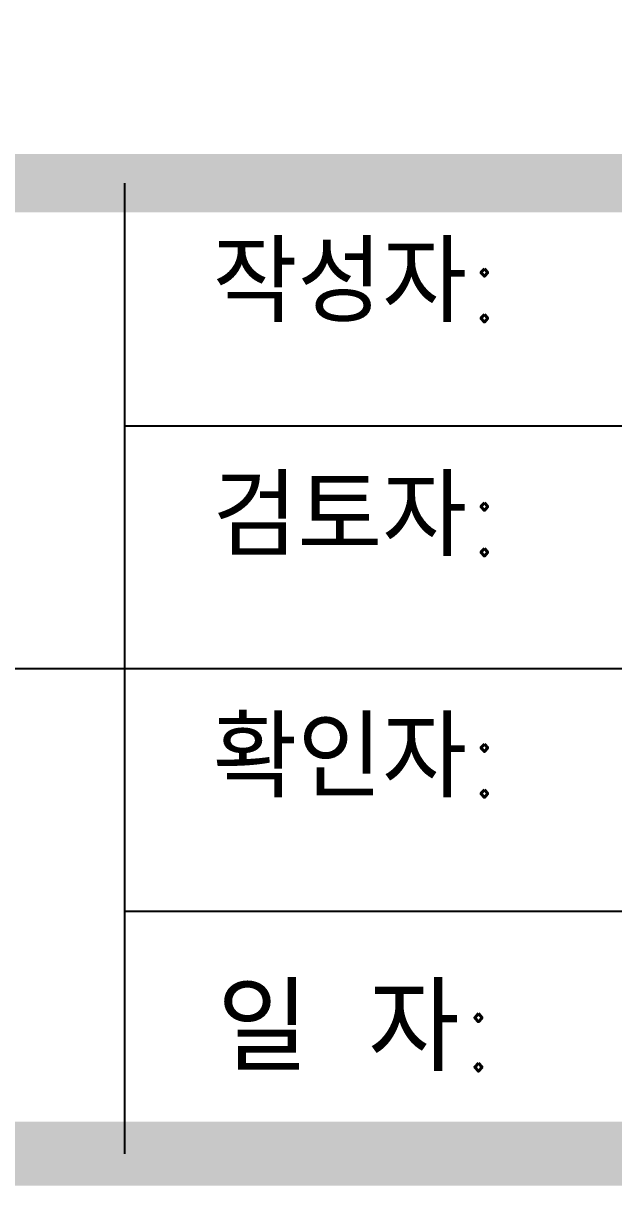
# Model space of a CAD drawing. Extents: x 0 to 841, y 0 to 594.
# Drawn here: x 554.84 to 573.25, y 14 to 50.25 of the extents above; entities that cross this region are included whole.
import ezdxf
from ezdxf.enums import TextEntityAlignment as Align

# ---------------------------------------------------------------- set-up
doc = ezdxf.new("R2010")
doc.units = 0
doc.header["$LTSCALE"] = 700
doc.header["$MEASUREMENT"] = 0
doc.layers.add('BORD', color=7, linetype='CONTINUOUS')
doc.styles.add('GHS', font='romans.shx', dxfattribs={"bigfont": 'ghs.shx'})

msp = doc.modelspace()

# ---------------------------------------------------------------- linework, layer by layer
at = {"layer": 'BORD'}
for p, q in [((558, 45.267), (558, 15)), ((558, 37.697), (638, 37.697)), ((30, 30.132), (598, 30.132)), ((558, 22.562), (598, 22.562))]:
    msp.add_line(p, q, dxfattribs=at)
at = {"layer": 'BORD', "const_width": 2}
msp.add_lwpolyline([(30, 15), (30, 579), (826, 579), (826, 15)], close=True, dxfattribs=at)
at = {"layer": 'BORD', "const_width": 1.816}
msp.add_lwpolyline([(30, 45.267), (826, 45.267)], dxfattribs=at)

# ---------------------------------------------------------------- texts
at = {"layer": 'BORD', "style": 'GHS'}
for s, p in [('작성자:', (565.246, 40.93)), ('검토자:', (565.246, 33.633)), ('확인자:', (565.246, 26.108))]:
    msp.add_text(s, height=2.5, dxfattribs=at).set_placement(p, align=Align.CENTER)
msp.add_text('일 자:', height=2.7, dxfattribs=at).set_placement((565.246, 19.039), align=Align.MIDDLE)

doc.saveas('drawing.dxf')
